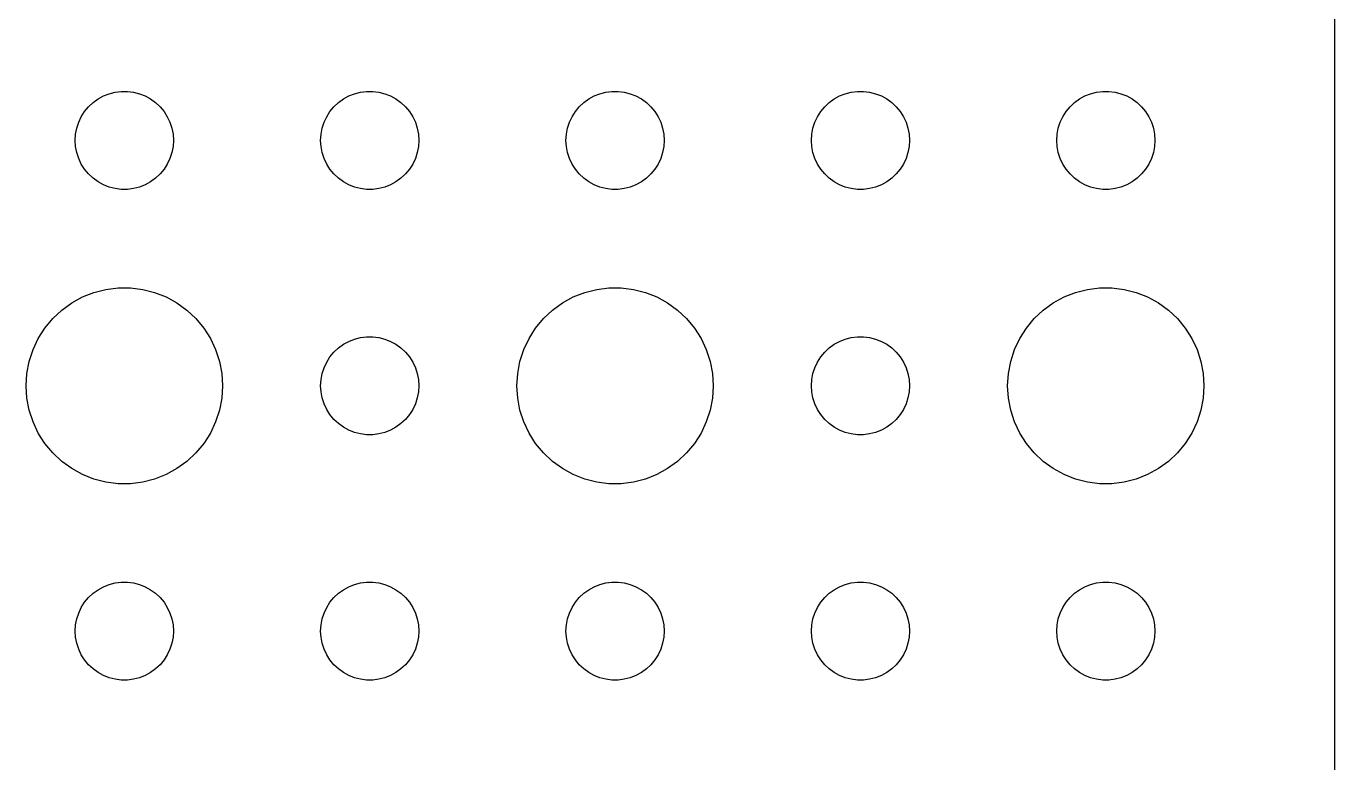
# Model space of a CAD drawing. Header units: metres. Extents: x -150 to 150, y -104 to 104.
# Drawn here: x 109.5 to 149.5, y -79.03 to -56.51 of the extents above; entities that cross this region are included whole.
import ezdxf

# ---------------------------------------------------------------- set-up
doc = ezdxf.new("R2010")
doc.units = ezdxf.units.M

msp = doc.modelspace()

# ---------------------------------------------------------------- linework, layer by layer
for p, q in [((149.5, -99.5), (149.5, 99.5)), ((111.544, -58.8442), (111.696, -58.7335)), ((111.696, -58.7335), (111.861, -58.6428)), ((111.861, -58.6428), (112.036, -58.5734)), ((112.036, -58.5734), (112.219, -58.5266)), ((112.219, -58.5266), (112.406, -58.503)), ((112.406, -58.503), (112.594, -58.503)), ((112.594, -58.503), (112.781, -58.5266)), ((112.781, -58.5266), (112.964, -58.5734)), ((112.964, -58.5734), (113.139, -58.6428)), ((113.139, -58.6428), (113.304, -58.7335)), ((113.304, -58.7335), (113.456, -58.8442)), ((119.044, -58.8442), (119.196, -58.7335)), ((119.196, -58.7335), (119.361, -58.6428)), ((119.361, -58.6428), (119.536, -58.5734)), ((119.536, -58.5734), (119.719, -58.5266)), ((119.719, -58.5266), (119.906, -58.503)), ((119.906, -58.503), (120.094, -58.503)), ((120.094, -58.503), (120.281, -58.5266)), ((120.281, -58.5266), (120.464, -58.5734)), ((120.464, -58.5734), (120.639, -58.6428)), ((120.639, -58.6428), (120.804, -58.7335)), ((120.804, -58.7335), (120.956, -58.8442)), ((126.544, -58.8442), (126.696, -58.7335)), ((126.696, -58.7335), (126.861, -58.6428)), ((126.861, -58.6428), (127.036, -58.5734)), ((127.036, -58.5734), (127.219, -58.5266)), ((127.219, -58.5266), (127.406, -58.503)), ((127.406, -58.503), (127.594, -58.503)), ((127.594, -58.503), (127.781, -58.5266)), ((127.781, -58.5266), (127.964, -58.5734)), ((127.964, -58.5734), (128.139, -58.6428)), ((128.139, -58.6428), (128.304, -58.7335)), ((128.304, -58.7335), (128.456, -58.8442)), ((134.044, -58.8442), (134.196, -58.7335)), ((134.196, -58.7335), (134.361, -58.6428)), ((134.361, -58.6428), (134.536, -58.5734)), ((134.536, -58.5734), (134.719, -58.5266)), ((134.719, -58.5266), (134.906, -58.503)), ((134.906, -58.503), (135.094, -58.503)), ((135.094, -58.503), (135.281, -58.5266)), ((135.281, -58.5266), (135.464, -58.5734)), ((135.464, -58.5734), (135.639, -58.6428)), ((135.639, -58.6428), (135.804, -58.7335)), ((135.804, -58.7335), (135.956, -58.8442)), ((141.544, -58.8442), (141.696, -58.7335)), ((141.696, -58.7335), (141.861, -58.6428)), ((141.861, -58.6428), (142.036, -58.5734)), ((142.036, -58.5734), (142.219, -58.5266)), ((142.219, -58.5266), (142.406, -58.503)), ((142.406, -58.503), (142.594, -58.503)), ((142.594, -58.503), (142.781, -58.5266)), ((142.781, -58.5266), (142.964, -58.5734)), ((142.964, -58.5734), (143.139, -58.6428)), ((143.139, -58.6428), (143.304, -58.7335)), ((143.304, -58.7335), (143.456, -58.8442)), ((111.186, -59.2774), (111.286, -59.1183)), ((111.286, -59.1183), (111.407, -58.9732)), ((111.407, -58.9732), (111.544, -58.8442)), ((113.456, -58.8442), (113.593, -58.9732)), ((113.593, -58.9732), (113.714, -59.1183)), ((113.714, -59.1183), (113.814, -59.2774)), ((118.686, -59.2774), (118.786, -59.1183)), ((118.786, -59.1183), (118.907, -58.9732)), ((118.907, -58.9732), (119.044, -58.8442)), ((120.956, -58.8442), (121.093, -58.9732)), ((121.093, -58.9732), (121.214, -59.1183)), ((121.214, -59.1183), (121.314, -59.2774)), ((126.186, -59.2774), (126.286, -59.1183)), ((126.286, -59.1183), (126.407, -58.9732)), ((126.407, -58.9732), (126.544, -58.8442)), ((128.456, -58.8442), (128.593, -58.9732)), ((128.593, -58.9732), (128.714, -59.1183)), ((128.714, -59.1183), (128.814, -59.2774)), ((133.686, -59.2774), (133.786, -59.1183)), ((133.786, -59.1183), (133.907, -58.9732)), ((133.907, -58.9732), (134.044, -58.8442)), ((135.956, -58.8442), (136.093, -58.9732)), ((136.093, -58.9732), (136.214, -59.1183)), ((136.214, -59.1183), (136.314, -59.2774)), ((141.186, -59.2774), (141.286, -59.1183)), ((141.286, -59.1183), (141.407, -58.9732)), ((141.407, -58.9732), (141.544, -58.8442)), ((143.456, -58.8442), (143.593, -58.9732)), ((143.593, -58.9732), (143.714, -59.1183)), ((143.714, -59.1183), (143.814, -59.2774)), ((111.047, -59.627), (111.105, -59.4478)), ((111.105, -59.4478), (111.186, -59.2774)), ((113.814, -59.2774), (113.895, -59.4478)), ((113.895, -59.4478), (113.953, -59.627)), ((118.547, -59.627), (118.605, -59.4478)), ((118.605, -59.4478), (118.686, -59.2774)), ((121.314, -59.2774), (121.395, -59.4478)), ((121.395, -59.4478), (121.453, -59.627)), ((126.047, -59.627), (126.105, -59.4478)), ((126.105, -59.4478), (126.186, -59.2774)), ((128.814, -59.2774), (128.895, -59.4478)), ((128.895, -59.4478), (128.953, -59.627)), ((133.547, -59.627), (133.605, -59.4478)), ((133.605, -59.4478), (133.686, -59.2774)), ((136.314, -59.2774), (136.395, -59.4478)), ((136.395, -59.4478), (136.453, -59.627)), ((141.047, -59.627), (141.105, -59.4478)), ((141.105, -59.4478), (141.186, -59.2774)), ((143.814, -59.2774), (143.895, -59.4478)), ((143.895, -59.4478), (143.953, -59.627)), ((111, -60), (111.012, -59.812)), ((111.012, -60.188), (111, -60)), ((111.012, -59.812), (111.047, -59.627)), ((113.953, -59.627), (113.988, -59.812)), ((113.988, -59.812), (114, -60)), ((114, -60), (113.988, -60.188)), ((118.5, -60), (118.512, -59.812)), ((118.512, -60.188), (118.5, -60)), ((118.512, -59.812), (118.547, -59.627)), ((121.453, -59.627), (121.488, -59.812)), ((121.488, -59.812), (121.5, -60)), ((121.5, -60), (121.488, -60.188)), ((126, -60), (126.012, -59.812)), ((126.012, -60.188), (126, -60)), ((126.012, -59.812), (126.047, -59.627)), ((128.953, -59.627), (128.988, -59.812)), ((128.988, -59.812), (129, -60)), ((129, -60), (128.988, -60.188)), ((133.5, -60), (133.512, -59.812)), ((133.512, -60.188), (133.5, -60)), ((133.512, -59.812), (133.547, -59.627)), ((136.453, -59.627), (136.488, -59.812)), ((136.488, -59.812), (136.5, -60)), ((136.5, -60), (136.488, -60.188)), ((141, -60), (141.012, -59.812)), ((141.012, -60.188), (141, -60)), ((141.012, -59.812), (141.047, -59.627)), ((143.953, -59.627), (143.988, -59.812)), ((143.988, -59.812), (144, -60)), ((144, -60), (143.988, -60.188)), ((111.047, -60.373), (111.012, -60.188)), ((111.105, -60.5522), (111.047, -60.373)), ((113.953, -60.373), (113.895, -60.5522)), ((113.988, -60.188), (113.953, -60.373)), ((118.547, -60.373), (118.512, -60.188)), ((118.605, -60.5522), (118.547, -60.373)), ((121.453, -60.373), (121.395, -60.5522)), ((121.488, -60.188), (121.453, -60.373)), ((126.047, -60.373), (126.012, -60.188)), ((126.105, -60.5522), (126.047, -60.373)), ((128.953, -60.373), (128.895, -60.5522)), ((128.988, -60.188), (128.953, -60.373)), ((133.547, -60.373), (133.512, -60.188)), ((133.605, -60.5522), (133.547, -60.373)), ((136.453, -60.373), (136.395, -60.5522)), ((136.488, -60.188), (136.453, -60.373)), ((141.047, -60.373), (141.012, -60.188)), ((141.105, -60.5522), (141.047, -60.373)), ((143.953, -60.373), (143.895, -60.5522)), ((143.988, -60.188), (143.953, -60.373)), ((111.186, -60.7226), (111.105, -60.5522)), ((111.286, -60.8817), (111.186, -60.7226)), ((113.814, -60.7226), (113.714, -60.8817)), ((113.895, -60.5522), (113.814, -60.7226)), ((118.686, -60.7226), (118.605, -60.5522)), ((118.786, -60.8817), (118.686, -60.7226)), ((121.314, -60.7226), (121.214, -60.8817)), ((121.395, -60.5522), (121.314, -60.7226)), ((126.186, -60.7226), (126.105, -60.5522)), ((126.286, -60.8817), (126.186, -60.7226)), ((128.814, -60.7226), (128.714, -60.8817)), ((128.895, -60.5522), (128.814, -60.7226)), ((133.686, -60.7226), (133.605, -60.5522)), ((133.786, -60.8817), (133.686, -60.7226)), ((136.314, -60.7226), (136.214, -60.8817)), ((136.395, -60.5522), (136.314, -60.7226)), ((141.186, -60.7226), (141.105, -60.5522)), ((141.286, -60.8817), (141.186, -60.7226)), ((143.814, -60.7226), (143.714, -60.8817)), ((143.895, -60.5522), (143.814, -60.7226)), ((111.407, -61.0268), (111.286, -60.8817)), ((111.544, -61.1558), (111.407, -61.0268)), ((111.696, -61.2665), (111.544, -61.1558)), ((113.456, -61.1558), (113.304, -61.2665)), ((113.593, -61.0268), (113.456, -61.1558)), ((113.714, -60.8817), (113.593, -61.0268)), ((118.907, -61.0268), (118.786, -60.8817)), ((119.044, -61.1558), (118.907, -61.0268)), ((119.196, -61.2665), (119.044, -61.1558)), ((120.956, -61.1558), (120.804, -61.2665)), ((121.093, -61.0268), (120.956, -61.1558)), ((121.214, -60.8817), (121.093, -61.0268)), ((126.407, -61.0268), (126.286, -60.8817)), ((126.544, -61.1558), (126.407, -61.0268)), ((126.696, -61.2665), (126.544, -61.1558)), ((128.456, -61.1558), (128.304, -61.2665)), ((128.593, -61.0268), (128.456, -61.1558)), ((128.714, -60.8817), (128.593, -61.0268)), ((133.907, -61.0268), (133.786, -60.8817)), ((134.044, -61.1558), (133.907, -61.0268)), ((134.196, -61.2665), (134.044, -61.1558)), ((135.956, -61.1558), (135.804, -61.2665)), ((136.093, -61.0268), (135.956, -61.1558)), ((136.214, -60.8817), (136.093, -61.0268)), ((141.407, -61.0268), (141.286, -60.8817)), ((141.544, -61.1558), (141.407, -61.0268)), ((141.696, -61.2665), (141.544, -61.1558)), ((143.456, -61.1558), (143.304, -61.2665)), ((143.593, -61.0268), (143.456, -61.1558)), ((143.714, -60.8817), (143.593, -61.0268)), ((111.861, -61.3572), (111.696, -61.2665)), ((112.036, -61.4266), (111.861, -61.3572)), ((112.219, -61.4734), (112.036, -61.4266)), ((112.406, -61.497), (112.219, -61.4734)), ((112.594, -61.497), (112.406, -61.497)), ((112.781, -61.4734), (112.594, -61.497)), ((112.964, -61.4266), (112.781, -61.4734)), ((113.139, -61.3572), (112.964, -61.4266)), ((113.304, -61.2665), (113.139, -61.3572)), ((119.361, -61.3572), (119.196, -61.2665)), ((119.536, -61.4266), (119.361, -61.3572)), ((119.719, -61.4734), (119.536, -61.4266)), ((119.906, -61.497), (119.719, -61.4734)), ((120.094, -61.497), (119.906, -61.497)), ((120.281, -61.4734), (120.094, -61.497)), ((120.464, -61.4266), (120.281, -61.4734)), ((120.639, -61.3572), (120.464, -61.4266)), ((120.804, -61.2665), (120.639, -61.3572)), ((126.861, -61.3572), (126.696, -61.2665)), ((127.036, -61.4266), (126.861, -61.3572)), ((127.219, -61.4734), (127.036, -61.4266)), ((127.406, -61.497), (127.219, -61.4734)), ((127.594, -61.497), (127.406, -61.497)), ((127.781, -61.4734), (127.594, -61.497)), ((127.964, -61.4266), (127.781, -61.4734)), ((128.139, -61.3572), (127.964, -61.4266)), ((128.304, -61.2665), (128.139, -61.3572)), ((134.361, -61.3572), (134.196, -61.2665)), ((134.536, -61.4266), (134.361, -61.3572)), ((134.719, -61.4734), (134.536, -61.4266)), ((134.906, -61.497), (134.719, -61.4734)), ((135.094, -61.497), (134.906, -61.497)), ((135.281, -61.4734), (135.094, -61.497)), ((135.464, -61.4266), (135.281, -61.4734)), ((135.639, -61.3572), (135.464, -61.4266)), ((135.804, -61.2665), (135.639, -61.3572)), ((141.861, -61.3572), (141.696, -61.2665)), ((142.036, -61.4266), (141.861, -61.3572)), ((142.219, -61.4734), (142.036, -61.4266)), ((142.406, -61.497), (142.219, -61.4734)), ((142.594, -61.497), (142.406, -61.497)), ((142.781, -61.4734), (142.594, -61.497)), ((142.964, -61.4266), (142.781, -61.4734)), ((143.139, -61.3572), (142.964, -61.4266)), ((143.304, -61.2665), (143.139, -61.3572)), ((110.893, -64.967), (111.223, -64.7855)), ((111.223, -64.7855), (111.573, -64.6468)), ((111.573, -64.6468), (111.938, -64.5531)), ((111.938, -64.5531), (112.312, -64.5059)), ((112.312, -64.5059), (112.688, -64.5059)), ((112.688, -64.5059), (113.062, -64.5531)), ((113.062, -64.5531), (113.427, -64.6468)), ((113.427, -64.6468), (113.777, -64.7855)), ((113.777, -64.7855), (114.107, -64.967)), ((125.893, -64.967), (126.223, -64.7855)), ((126.223, -64.7855), (126.573, -64.6468)), ((126.573, -64.6468), (126.938, -64.5531)), ((126.938, -64.5531), (127.312, -64.5059)), ((127.312, -64.5059), (127.688, -64.5059)), ((127.688, -64.5059), (128.062, -64.5531)), ((128.062, -64.5531), (128.427, -64.6468)), ((128.427, -64.6468), (128.777, -64.7855)), ((128.777, -64.7855), (129.107, -64.967)), ((140.893, -64.967), (141.223, -64.7855)), ((141.223, -64.7855), (141.573, -64.6468)), ((141.573, -64.6468), (141.938, -64.5531)), ((141.938, -64.5531), (142.312, -64.5059)), ((142.312, -64.5059), (142.688, -64.5059)), ((142.688, -64.5059), (143.062, -64.5531)), ((143.062, -64.5531), (143.427, -64.6468)), ((143.427, -64.6468), (143.777, -64.7855)), ((143.777, -64.7855), (144.107, -64.967)), ((110.313, -65.4464), (110.588, -65.1885)), ((110.588, -65.1885), (110.893, -64.967)), ((114.107, -64.967), (114.412, -65.1885)), ((114.412, -65.1885), (114.687, -65.4464)), ((125.313, -65.4464), (125.588, -65.1885)), ((125.588, -65.1885), (125.893, -64.967)), ((129.107, -64.967), (129.412, -65.1885)), ((129.412, -65.1885), (129.687, -65.4464)), ((140.313, -65.4464), (140.588, -65.1885)), ((140.588, -65.1885), (140.893, -64.967)), ((144.107, -64.967), (144.412, -65.1885)), ((144.412, -65.1885), (144.687, -65.4464)), ((110.073, -65.7366), (110.313, -65.4464)), ((114.687, -65.4464), (114.927, -65.7366)), ((125.073, -65.7366), (125.313, -65.4464)), ((129.687, -65.4464), (129.927, -65.7366)), ((140.073, -65.7366), (140.313, -65.4464)), ((144.687, -65.4464), (144.927, -65.7366)), ((109.871, -66.0547), (110.073, -65.7366)), ((114.927, -65.7366), (115.129, -66.0547)), ((124.871, -66.0547), (125.073, -65.7366)), ((129.927, -65.7366), (130.129, -66.0547)), ((139.871, -66.0547), (140.073, -65.7366)), ((144.927, -65.7366), (145.129, -66.0547)), ((109.594, -66.7539), (109.711, -66.3956)), ((109.711, -66.3956), (109.871, -66.0547)), ((115.129, -66.0547), (115.289, -66.3956)), ((115.289, -66.3956), (115.406, -66.7539)), ((118.907, -66.4732), (119.044, -66.3442)), ((119.044, -66.3442), (119.196, -66.2335)), ((119.196, -66.2335), (119.361, -66.1428)), ((119.361, -66.1428), (119.536, -66.0734)), ((119.536, -66.0734), (119.719, -66.0266)), ((119.719, -66.0266), (119.906, -66.003)), ((119.906, -66.003), (120.094, -66.003)), ((120.094, -66.003), (120.281, -66.0266)), ((120.281, -66.0266), (120.464, -66.0734)), ((120.464, -66.0734), (120.639, -66.1428)), ((120.639, -66.1428), (120.804, -66.2335)), ((120.804, -66.2335), (120.956, -66.3442)), ((120.956, -66.3442), (121.093, -66.4732)), ((124.594, -66.7539), (124.711, -66.3956)), ((124.711, -66.3956), (124.871, -66.0547)), ((130.129, -66.0547), (130.289, -66.3956)), ((130.289, -66.3956), (130.406, -66.7539)), ((133.907, -66.4732), (134.044, -66.3442)), ((134.044, -66.3442), (134.196, -66.2335)), ((134.196, -66.2335), (134.361, -66.1428)), ((134.361, -66.1428), (134.536, -66.0734)), ((134.536, -66.0734), (134.719, -66.0266)), ((134.719, -66.0266), (134.906, -66.003)), ((134.906, -66.003), (135.094, -66.003)), ((135.094, -66.003), (135.281, -66.0266)), ((135.281, -66.0266), (135.464, -66.0734)), ((135.464, -66.0734), (135.639, -66.1428)), ((135.639, -66.1428), (135.804, -66.2335)), ((135.804, -66.2335), (135.956, -66.3442)), ((135.956, -66.3442), (136.093, -66.4732)), ((139.594, -66.7539), (139.711, -66.3956)), ((139.711, -66.3956), (139.871, -66.0547)), ((145.129, -66.0547), (145.289, -66.3956)), ((145.289, -66.3956), (145.406, -66.7539)), ((109.524, -67.124), (109.594, -66.7539)), ((115.406, -66.7539), (115.476, -67.124)), ((118.605, -66.9478), (118.686, -66.7774)), ((118.686, -66.7774), (118.786, -66.6183)), ((118.786, -66.6183), (118.907, -66.4732)), ((121.093, -66.4732), (121.214, -66.6183)), ((121.214, -66.6183), (121.314, -66.7774)), ((121.314, -66.7774), (121.395, -66.9478)), ((124.524, -67.124), (124.594, -66.7539)), ((130.406, -66.7539), (130.476, -67.124)), ((133.605, -66.9478), (133.686, -66.7774)), ((133.686, -66.7774), (133.786, -66.6183)), ((133.786, -66.6183), (133.907, -66.4732)), ((136.093, -66.4732), (136.214, -66.6183)), ((136.214, -66.6183), (136.314, -66.7774)), ((136.314, -66.7774), (136.395, -66.9478)), ((139.524, -67.124), (139.594, -66.7539)), ((145.406, -66.7539), (145.476, -67.124)), ((109.5, -67.5), (109.524, -67.124)), ((115.476, -67.124), (115.5, -67.5)), ((118.512, -67.312), (118.547, -67.127)), ((118.547, -67.127), (118.605, -66.9478)), ((121.395, -66.9478), (121.453, -67.127)), ((121.453, -67.127), (121.488, -67.312)), ((124.5, -67.5), (124.524, -67.124)), ((130.476, -67.124), (130.5, -67.5)), ((133.512, -67.312), (133.547, -67.127)), ((133.547, -67.127), (133.605, -66.9478)), ((136.395, -66.9478), (136.453, -67.127)), ((136.453, -67.127), (136.488, -67.312)), ((139.5, -67.5), (139.524, -67.124)), ((145.476, -67.124), (145.5, -67.5)), ((109.524, -67.876), (109.5, -67.5)), ((115.5, -67.5), (115.476, -67.876)), ((118.5, -67.5), (118.512, -67.312)), ((118.512, -67.688), (118.5, -67.5)), ((121.488, -67.312), (121.5, -67.5)), ((121.5, -67.5), (121.488, -67.688)), ((124.524, -67.876), (124.5, -67.5)), ((130.5, -67.5), (130.476, -67.876)), ((133.5, -67.5), (133.512, -67.312)), ((133.512, -67.688), (133.5, -67.5)), ((136.488, -67.312), (136.5, -67.5)), ((136.5, -67.5), (136.488, -67.688)), ((139.524, -67.876), (139.5, -67.5)), ((145.5, -67.5), (145.476, -67.876)), ((109.594, -68.2461), (109.524, -67.876)), ((115.476, -67.876), (115.406, -68.2461)), ((118.547, -67.873), (118.512, -67.688)), ((118.605, -68.0522), (118.547, -67.873)), ((121.453, -67.873), (121.395, -68.0522)), ((121.488, -67.688), (121.453, -67.873)), ((124.594, -68.2461), (124.524, -67.876)), ((130.476, -67.876), (130.406, -68.2461)), ((133.547, -67.873), (133.512, -67.688)), ((133.605, -68.0522), (133.547, -67.873)), ((136.453, -67.873), (136.395, -68.0522)), ((136.488, -67.688), (136.453, -67.873)), ((139.594, -68.2461), (139.524, -67.876)), ((145.476, -67.876), (145.406, -68.2461)), ((109.711, -68.6044), (109.594, -68.2461)), ((115.406, -68.2461), (115.289, -68.6044)), ((118.686, -68.2226), (118.605, -68.0522)), ((118.786, -68.3817), (118.686, -68.2226)), ((118.907, -68.5268), (118.786, -68.3817)), ((121.214, -68.3817), (121.093, -68.5268)), ((121.314, -68.2226), (121.214, -68.3817)), ((121.395, -68.0522), (121.314, -68.2226)), ((124.711, -68.6044), (124.594, -68.2461)), ((130.406, -68.2461), (130.289, -68.6044)), ((133.686, -68.2226), (133.605, -68.0522)), ((133.786, -68.3817), (133.686, -68.2226)), ((133.907, -68.5268), (133.786, -68.3817)), ((136.214, -68.3817), (136.093, -68.5268)), ((136.314, -68.2226), (136.214, -68.3817)), ((136.395, -68.0522), (136.314, -68.2226)), ((139.711, -68.6044), (139.594, -68.2461)), ((145.406, -68.2461), (145.289, -68.6044)), ((109.871, -68.9453), (109.711, -68.6044)), ((115.289, -68.6044), (115.129, -68.9453)), ((119.044, -68.6558), (118.907, -68.5268)), ((119.196, -68.7665), (119.044, -68.6558)), ((119.361, -68.8572), (119.196, -68.7665)), ((120.804, -68.7665), (120.639, -68.8572)), ((120.956, -68.6558), (120.804, -68.7665)), ((121.093, -68.5268), (120.956, -68.6558)), ((124.871, -68.9453), (124.711, -68.6044)), ((130.289, -68.6044), (130.129, -68.9453)), ((134.044, -68.6558), (133.907, -68.5268)), ((134.196, -68.7665), (134.044, -68.6558)), ((134.361, -68.8572), (134.196, -68.7665)), ((135.804, -68.7665), (135.639, -68.8572)), ((135.956, -68.6558), (135.804, -68.7665)), ((136.093, -68.5268), (135.956, -68.6558)), ((139.871, -68.9453), (139.711, -68.6044)), ((145.289, -68.6044), (145.129, -68.9453)), ((110.073, -69.2634), (109.871, -68.9453)), ((115.129, -68.9453), (114.927, -69.2634)), ((119.536, -68.9266), (119.361, -68.8572)), ((119.719, -68.9734), (119.536, -68.9266)), ((119.906, -68.997), (119.719, -68.9734)), ((120.094, -68.997), (119.906, -68.997)), ((120.281, -68.9734), (120.094, -68.997)), ((120.464, -68.9266), (120.281, -68.9734)), ((120.639, -68.8572), (120.464, -68.9266)), ((125.073, -69.2634), (124.871, -68.9453)), ((130.129, -68.9453), (129.927, -69.2634)), ((134.536, -68.9266), (134.361, -68.8572)), ((134.719, -68.9734), (134.536, -68.9266)), ((134.906, -68.997), (134.719, -68.9734)), ((135.094, -68.997), (134.906, -68.997)), ((135.281, -68.9734), (135.094, -68.997)), ((135.464, -68.9266), (135.281, -68.9734)), ((135.639, -68.8572), (135.464, -68.9266)), ((140.073, -69.2634), (139.871, -68.9453)), ((145.129, -68.9453), (144.927, -69.2634)), ((110.313, -69.5536), (110.073, -69.2634)), ((110.588, -69.8115), (110.313, -69.5536)), ((114.687, -69.5536), (114.412, -69.8115)), ((114.927, -69.2634), (114.687, -69.5536)), ((125.313, -69.5536), (125.073, -69.2634)), ((125.588, -69.8115), (125.313, -69.5536)), ((129.687, -69.5536), (129.412, -69.8115)), ((129.927, -69.2634), (129.687, -69.5536)), ((140.313, -69.5536), (140.073, -69.2634)), ((140.588, -69.8115), (140.313, -69.5536)), ((144.687, -69.5536), (144.412, -69.8115)), ((144.927, -69.2634), (144.687, -69.5536)), ((110.893, -70.033), (110.588, -69.8115)), ((114.412, -69.8115), (114.107, -70.033)), ((125.893, -70.033), (125.588, -69.8115)), ((129.412, -69.8115), (129.107, -70.033)), ((140.893, -70.033), (140.588, -69.8115)), ((144.412, -69.8115), (144.107, -70.033)), ((111.223, -70.2145), (110.893, -70.033)), ((111.573, -70.3532), (111.223, -70.2145)), ((111.938, -70.4469), (111.573, -70.3532)), ((113.427, -70.3532), (113.062, -70.4469)), ((113.777, -70.2145), (113.427, -70.3532)), ((114.107, -70.033), (113.777, -70.2145)), ((126.223, -70.2145), (125.893, -70.033)), ((126.573, -70.3532), (126.223, -70.2145)), ((126.938, -70.4469), (126.573, -70.3532)), ((128.427, -70.3532), (128.062, -70.4469)), ((128.777, -70.2145), (128.427, -70.3532)), ((129.107, -70.033), (128.777, -70.2145)), ((141.223, -70.2145), (140.893, -70.033)), ((141.573, -70.3532), (141.223, -70.2145)), ((141.938, -70.4469), (141.573, -70.3532)), ((143.427, -70.3532), (143.062, -70.4469)), ((143.777, -70.2145), (143.427, -70.3532)), ((144.107, -70.033), (143.777, -70.2145)), ((112.312, -70.4941), (111.938, -70.4469)), ((112.688, -70.4941), (112.312, -70.4941)), ((113.062, -70.4469), (112.688, -70.4941)), ((127.312, -70.4941), (126.938, -70.4469)), ((127.688, -70.4941), (127.312, -70.4941)), ((128.062, -70.4469), (127.688, -70.4941)), ((142.312, -70.4941), (141.938, -70.4469)), ((142.688, -70.4941), (142.312, -70.4941)), ((143.062, -70.4469), (142.688, -70.4941)), ((111.861, -73.6428), (112.036, -73.5734)), ((112.036, -73.5734), (112.219, -73.5266)), ((112.219, -73.5266), (112.406, -73.503)), ((112.406, -73.503), (112.594, -73.503)), ((112.594, -73.503), (112.781, -73.5266)), ((112.781, -73.5266), (112.964, -73.5734)), ((112.964, -73.5734), (113.139, -73.6428)), ((119.361, -73.6428), (119.536, -73.5734)), ((119.536, -73.5734), (119.719, -73.5266)), ((119.719, -73.5266), (119.906, -73.503)), ((119.906, -73.503), (120.094, -73.503)), ((120.094, -73.503), (120.281, -73.5266)), ((120.281, -73.5266), (120.464, -73.5734)), ((120.464, -73.5734), (120.639, -73.6428)), ((126.861, -73.6428), (127.036, -73.5734)), ((127.036, -73.5734), (127.219, -73.5266)), ((127.219, -73.5266), (127.406, -73.503)), ((127.406, -73.503), (127.594, -73.503)), ((127.594, -73.503), (127.781, -73.5266)), ((127.781, -73.5266), (127.964, -73.5734)), ((127.964, -73.5734), (128.139, -73.6428)), ((134.361, -73.6428), (134.536, -73.5734)), ((134.536, -73.5734), (134.719, -73.5266)), ((134.719, -73.5266), (134.906, -73.503)), ((134.906, -73.503), (135.094, -73.503)), ((135.094, -73.503), (135.281, -73.5266)), ((135.281, -73.5266), (135.464, -73.5734)), ((135.464, -73.5734), (135.639, -73.6428)), ((141.861, -73.6428), (142.036, -73.5734)), ((142.036, -73.5734), (142.219, -73.5266)), ((142.219, -73.5266), (142.406, -73.503)), ((142.406, -73.503), (142.594, -73.503)), ((142.594, -73.503), (142.781, -73.5266)), ((142.781, -73.5266), (142.964, -73.5734)), ((142.964, -73.5734), (143.139, -73.6428)), ((111.286, -74.1183), (111.407, -73.9732)), ((111.407, -73.9732), (111.544, -73.8442)), ((111.544, -73.8442), (111.696, -73.7335)), ((111.696, -73.7335), (111.861, -73.6428)), ((113.139, -73.6428), (113.304, -73.7335)), ((113.304, -73.7335), (113.456, -73.8442)), ((113.456, -73.8442), (113.593, -73.9732)), ((113.593, -73.9732), (113.714, -74.1183)), ((118.786, -74.1183), (118.907, -73.9732)), ((118.907, -73.9732), (119.044, -73.8442)), ((119.044, -73.8442), (119.196, -73.7335)), ((119.196, -73.7335), (119.361, -73.6428)), ((120.639, -73.6428), (120.804, -73.7335)), ((120.804, -73.7335), (120.956, -73.8442)), ((120.956, -73.8442), (121.093, -73.9732)), ((121.093, -73.9732), (121.214, -74.1183)), ((126.286, -74.1183), (126.407, -73.9732)), ((126.407, -73.9732), (126.544, -73.8442)), ((126.544, -73.8442), (126.696, -73.7335)), ((126.696, -73.7335), (126.861, -73.6428)), ((128.139, -73.6428), (128.304, -73.7335)), ((128.304, -73.7335), (128.456, -73.8442)), ((128.456, -73.8442), (128.593, -73.9732)), ((128.593, -73.9732), (128.714, -74.1183)), ((133.786, -74.1183), (133.907, -73.9732)), ((133.907, -73.9732), (134.044, -73.8442)), ((134.044, -73.8442), (134.196, -73.7335)), ((134.196, -73.7335), (134.361, -73.6428)), ((135.639, -73.6428), (135.804, -73.7335)), ((135.804, -73.7335), (135.956, -73.8442)), ((135.956, -73.8442), (136.093, -73.9732)), ((136.093, -73.9732), (136.214, -74.1183)), ((141.286, -74.1183), (141.407, -73.9732)), ((141.407, -73.9732), (141.544, -73.8442)), ((141.544, -73.8442), (141.696, -73.7335)), ((141.696, -73.7335), (141.861, -73.6428)), ((143.139, -73.6428), (143.304, -73.7335)), ((143.304, -73.7335), (143.456, -73.8442)), ((143.456, -73.8442), (143.593, -73.9732)), ((143.593, -73.9732), (143.714, -74.1183)), ((111.105, -74.4478), (111.186, -74.2774)), ((111.186, -74.2774), (111.286, -74.1183)), ((113.714, -74.1183), (113.814, -74.2774)), ((113.814, -74.2774), (113.895, -74.4478)), ((118.605, -74.4478), (118.686, -74.2774)), ((118.686, -74.2774), (118.786, -74.1183)), ((121.214, -74.1183), (121.314, -74.2774)), ((121.314, -74.2774), (121.395, -74.4478)), ((126.105, -74.4478), (126.186, -74.2774)), ((126.186, -74.2774), (126.286, -74.1183)), ((128.714, -74.1183), (128.814, -74.2774)), ((128.814, -74.2774), (128.895, -74.4478)), ((133.605, -74.4478), (133.686, -74.2774)), ((133.686, -74.2774), (133.786, -74.1183)), ((136.214, -74.1183), (136.314, -74.2774)), ((136.314, -74.2774), (136.395, -74.4478)), ((141.105, -74.4478), (141.186, -74.2774)), ((141.186, -74.2774), (141.286, -74.1183)), ((143.714, -74.1183), (143.814, -74.2774)), ((143.814, -74.2774), (143.895, -74.4478)), ((111.012, -74.812), (111.047, -74.627)), ((111.047, -74.627), (111.105, -74.4478)), ((113.895, -74.4478), (113.953, -74.627)), ((113.953, -74.627), (113.988, -74.812)), ((118.512, -74.812), (118.547, -74.627)), ((118.547, -74.627), (118.605, -74.4478)), ((121.395, -74.4478), (121.453, -74.627)), ((121.453, -74.627), (121.488, -74.812)), ((126.012, -74.812), (126.047, -74.627)), ((126.047, -74.627), (126.105, -74.4478)), ((128.895, -74.4478), (128.953, -74.627)), ((128.953, -74.627), (128.988, -74.812)), ((133.512, -74.812), (133.547, -74.627)), ((133.547, -74.627), (133.605, -74.4478)), ((136.395, -74.4478), (136.453, -74.627)), ((136.453, -74.627), (136.488, -74.812)), ((141.012, -74.812), (141.047, -74.627)), ((141.047, -74.627), (141.105, -74.4478)), ((143.895, -74.4478), (143.953, -74.627)), ((143.953, -74.627), (143.988, -74.812)), ((111, -75), (111.012, -74.812)), ((111.012, -75.188), (111, -75)), ((111.047, -75.373), (111.012, -75.188)), ((113.988, -75.188), (113.953, -75.373)), ((113.988, -74.812), (114, -75)), ((114, -75), (113.988, -75.188)), ((118.5, -75), (118.512, -74.812)), ((118.512, -75.188), (118.5, -75)), ((118.547, -75.373), (118.512, -75.188)), ((121.488, -75.188), (121.453, -75.373)), ((121.488, -74.812), (121.5, -75)), ((121.5, -75), (121.488, -75.188)), ((126, -75), (126.012, -74.812)), ((126.012, -75.188), (126, -75)), ((126.047, -75.373), (126.012, -75.188)), ((128.988, -75.188), (128.953, -75.373)), ((128.988, -74.812), (129, -75)), ((129, -75), (128.988, -75.188)), ((133.5, -75), (133.512, -74.812)), ((133.512, -75.188), (133.5, -75)), ((133.547, -75.373), (133.512, -75.188)), ((136.488, -75.188), (136.453, -75.373)), ((136.488, -74.812), (136.5, -75)), ((136.5, -75), (136.488, -75.188)), ((141, -75), (141.012, -74.812)), ((141.012, -75.188), (141, -75)), ((141.047, -75.373), (141.012, -75.188)), ((143.988, -75.188), (143.953, -75.373)), ((143.988, -74.812), (144, -75)), ((144, -75), (143.988, -75.188)), ((111.105, -75.5522), (111.047, -75.373)), ((111.186, -75.7226), (111.105, -75.5522)), ((113.895, -75.5522), (113.814, -75.7226)), ((113.953, -75.373), (113.895, -75.5522)), ((118.605, -75.5522), (118.547, -75.373)), ((118.686, -75.7226), (118.605, -75.5522)), ((121.395, -75.5522), (121.314, -75.7226)), ((121.453, -75.373), (121.395, -75.5522)), ((126.105, -75.5522), (126.047, -75.373)), ((126.186, -75.7226), (126.105, -75.5522)), ((128.895, -75.5522), (128.814, -75.7226)), ((128.953, -75.373), (128.895, -75.5522)), ((133.605, -75.5522), (133.547, -75.373)), ((133.686, -75.7226), (133.605, -75.5522)), ((136.395, -75.5522), (136.314, -75.7226)), ((136.453, -75.373), (136.395, -75.5522)), ((141.105, -75.5522), (141.047, -75.373)), ((141.186, -75.7226), (141.105, -75.5522)), ((143.895, -75.5522), (143.814, -75.7226)), ((143.953, -75.373), (143.895, -75.5522)), ((111.286, -75.8817), (111.186, -75.7226)), ((111.407, -76.0268), (111.286, -75.8817)), ((113.714, -75.8817), (113.593, -76.0268)), ((113.814, -75.7226), (113.714, -75.8817)), ((118.786, -75.8817), (118.686, -75.7226)), ((118.907, -76.0268), (118.786, -75.8817)), ((121.214, -75.8817), (121.093, -76.0268)), ((121.314, -75.7226), (121.214, -75.8817)), ((126.286, -75.8817), (126.186, -75.7226)), ((126.407, -76.0268), (126.286, -75.8817)), ((128.714, -75.8817), (128.593, -76.0268)), ((128.814, -75.7226), (128.714, -75.8817)), ((133.786, -75.8817), (133.686, -75.7226)), ((133.907, -76.0268), (133.786, -75.8817)), ((136.214, -75.8817), (136.093, -76.0268)), ((136.314, -75.7226), (136.214, -75.8817)), ((141.286, -75.8817), (141.186, -75.7226)), ((141.407, -76.0268), (141.286, -75.8817)), ((143.714, -75.8817), (143.593, -76.0268)), ((143.814, -75.7226), (143.714, -75.8817)), ((111.544, -76.1558), (111.407, -76.0268)), ((111.696, -76.2665), (111.544, -76.1558)), ((111.861, -76.3572), (111.696, -76.2665)), ((112.036, -76.4266), (111.861, -76.3572)), ((113.139, -76.3572), (112.964, -76.4266)), ((113.304, -76.2665), (113.139, -76.3572)), ((113.456, -76.1558), (113.304, -76.2665)), ((113.593, -76.0268), (113.456, -76.1558)), ((119.044, -76.1558), (118.907, -76.0268)), ((119.196, -76.2665), (119.044, -76.1558)), ((119.361, -76.3572), (119.196, -76.2665)), ((119.536, -76.4266), (119.361, -76.3572)), ((120.639, -76.3572), (120.464, -76.4266)), ((120.804, -76.2665), (120.639, -76.3572)), ((120.956, -76.1558), (120.804, -76.2665)), ((121.093, -76.0268), (120.956, -76.1558)), ((126.544, -76.1558), (126.407, -76.0268)), ((126.696, -76.2665), (126.544, -76.1558)), ((126.861, -76.3572), (126.696, -76.2665)), ((127.036, -76.4266), (126.861, -76.3572)), ((128.139, -76.3572), (127.964, -76.4266)), ((128.304, -76.2665), (128.139, -76.3572)), ((128.456, -76.1558), (128.304, -76.2665)), ((128.593, -76.0268), (128.456, -76.1558)), ((134.044, -76.1558), (133.907, -76.0268)), ((134.196, -76.2665), (134.044, -76.1558)), ((134.361, -76.3572), (134.196, -76.2665)), ((134.536, -76.4266), (134.361, -76.3572)), ((135.639, -76.3572), (135.464, -76.4266)), ((135.804, -76.2665), (135.639, -76.3572)), ((135.956, -76.1558), (135.804, -76.2665)), ((136.093, -76.0268), (135.956, -76.1558)), ((141.544, -76.1558), (141.407, -76.0268)), ((141.696, -76.2665), (141.544, -76.1558)), ((141.861, -76.3572), (141.696, -76.2665)), ((142.036, -76.4266), (141.861, -76.3572)), ((143.139, -76.3572), (142.964, -76.4266)), ((143.304, -76.2665), (143.139, -76.3572)), ((143.456, -76.1558), (143.304, -76.2665)), ((143.593, -76.0268), (143.456, -76.1558)), ((112.219, -76.4734), (112.036, -76.4266)), ((112.406, -76.497), (112.219, -76.4734)), ((112.594, -76.497), (112.406, -76.497)), ((112.781, -76.4734), (112.594, -76.497)), ((112.964, -76.4266), (112.781, -76.4734)), ((119.719, -76.4734), (119.536, -76.4266)), ((119.906, -76.497), (119.719, -76.4734)), ((120.094, -76.497), (119.906, -76.497)), ((120.281, -76.4734), (120.094, -76.497)), ((120.464, -76.4266), (120.281, -76.4734)), ((127.219, -76.4734), (127.036, -76.4266)), ((127.406, -76.497), (127.219, -76.4734)), ((127.594, -76.497), (127.406, -76.497)), ((127.781, -76.4734), (127.594, -76.497)), ((127.964, -76.4266), (127.781, -76.4734)), ((134.719, -76.4734), (134.536, -76.4266)), ((134.906, -76.497), (134.719, -76.4734)), ((135.094, -76.497), (134.906, -76.497)), ((135.281, -76.4734), (135.094, -76.497)), ((135.464, -76.4266), (135.281, -76.4734)), ((142.219, -76.4734), (142.036, -76.4266)), ((142.406, -76.497), (142.219, -76.4734)), ((142.594, -76.497), (142.406, -76.497)), ((142.781, -76.4734), (142.594, -76.497)), ((142.964, -76.4266), (142.781, -76.4734))]:
    msp.add_line(p, q)

doc.saveas('drawing.dxf')
